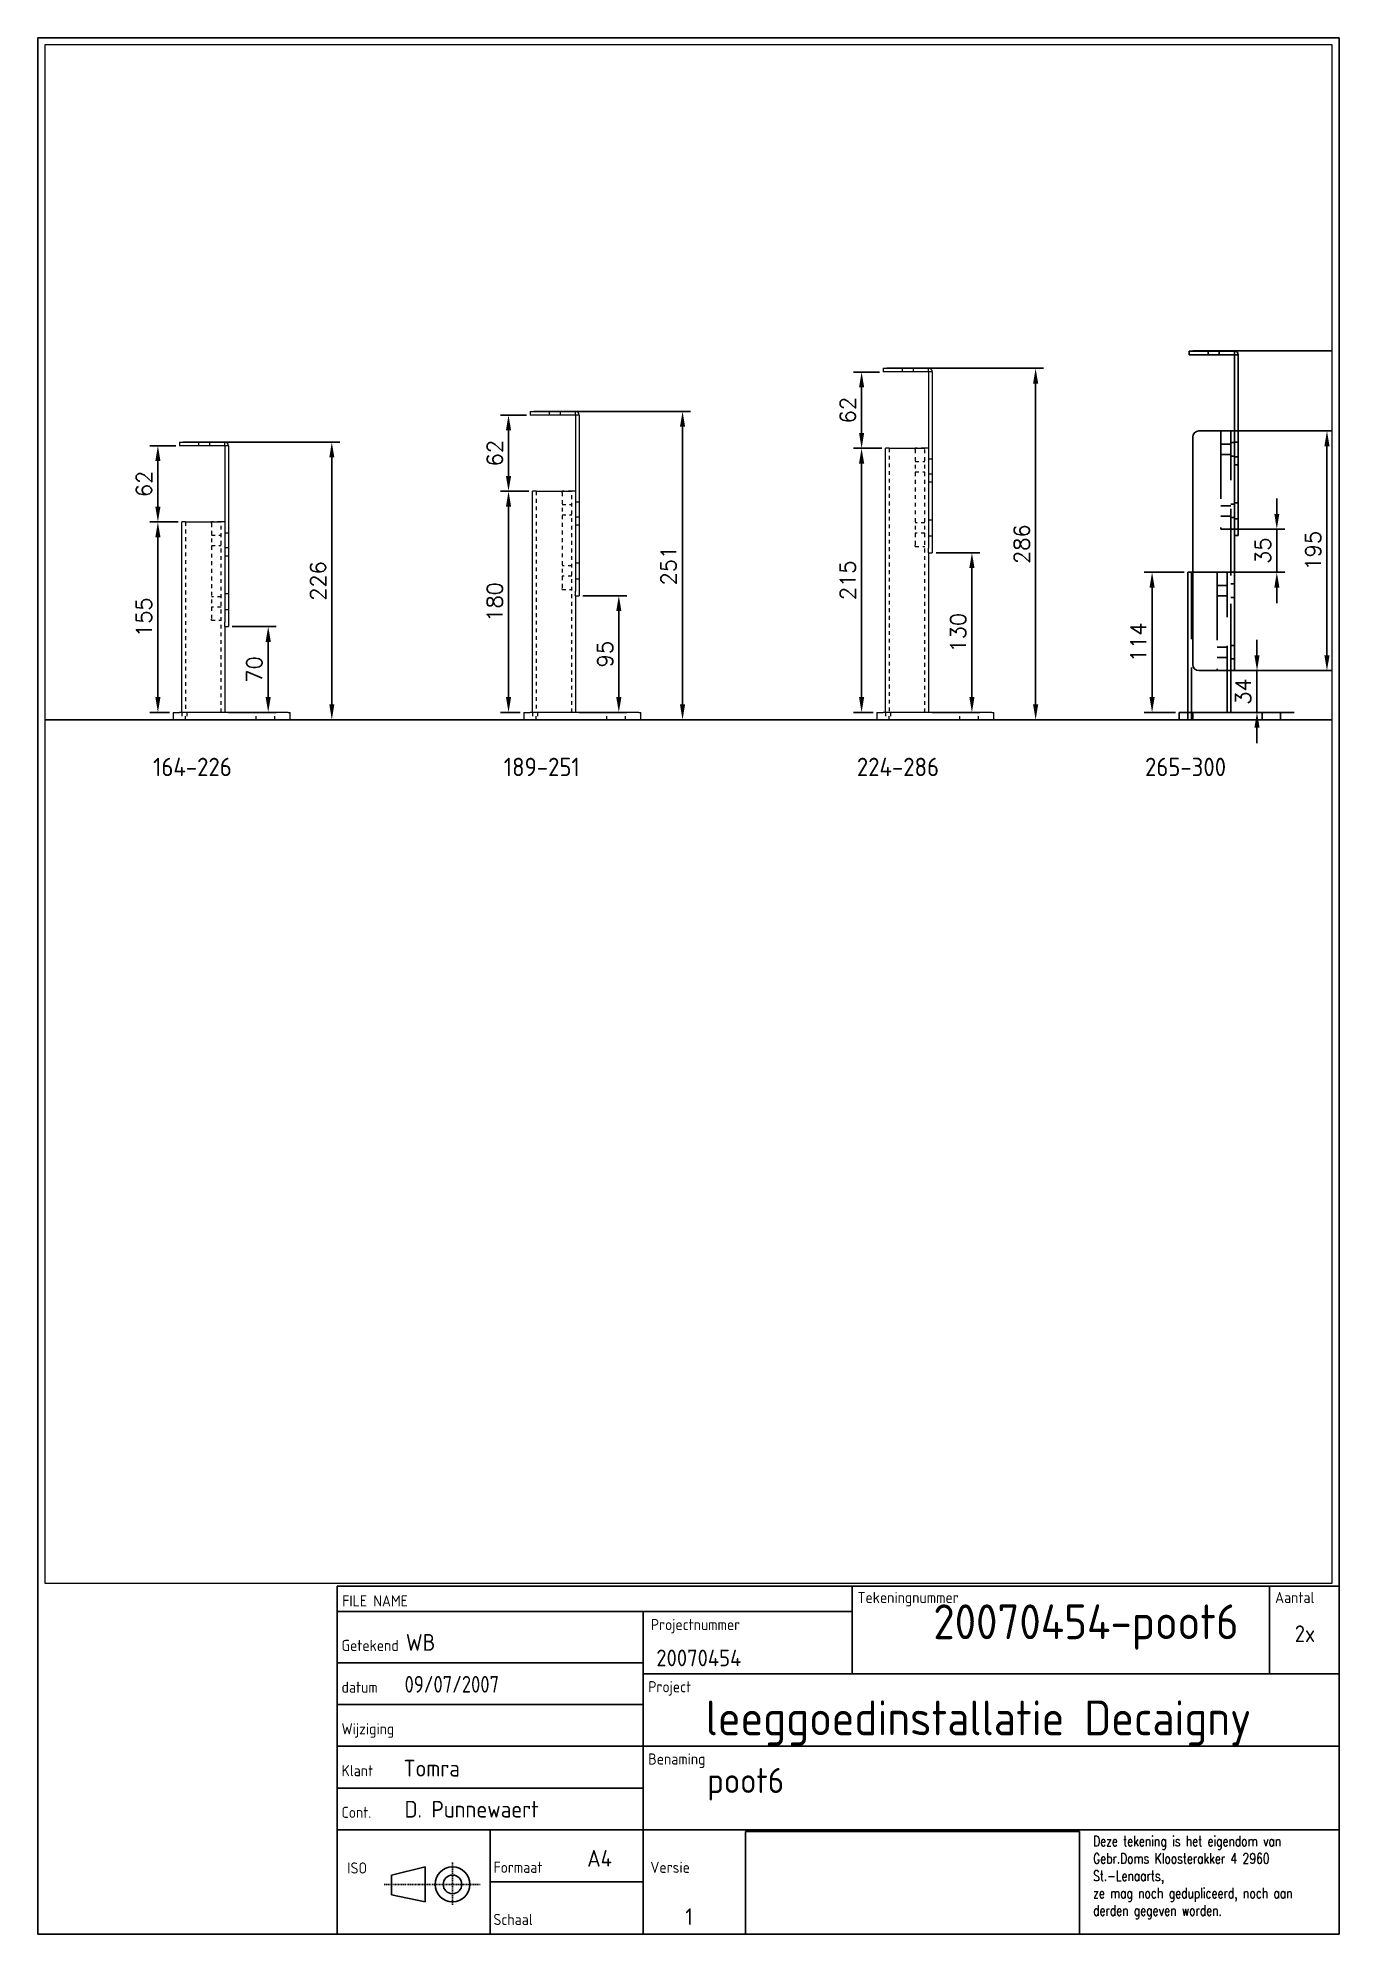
# Paper-space layout 'poot6' of a CAD drawing. Extents: x 549 to 739, y -2 to 275.
# The model-space entities are those that its viewports show. They can reach past a viewport. Long polylines and large blocks are cut down to what shows.
import ezdxf
from ezdxf.enums import TextEntityAlignment as Align

# ---------------------------------------------------------------- set-up
doc = ezdxf.new("R2010")
doc.units = 0
doc.header["$LTSCALE"] = 0.05
for name, pattern in [('DASHED', [0.75, 0.5, -0.25]), ('DIN_DASHDOT', [10.7, 5, -2.5, 0.7, -2.5]), ('Streeplijn', [10, 7, -3])]:
    doc.linetypes.add(name, pattern=pattern)
doc.layers.get('0').update_dxf_attribs({"linetype": 'CONTINUOUS'})
doc.layers.get('DEFPOINTS').update_dxf_attribs({"linetype": 'CONTINUOUS'})
for name, color, linetype in [('25ASL', 1, 'DIN_DASHDOT'), ('35VOL', 7, 'CONTINUOUS'), ('50VOL', 13, 'CONTINUOUS'), ('70VOL', 5, 'CONTINUOUS'), ('AM_3', 6, 'Streeplijn'), ('BASIS', 7, 'CONTINUOUS'), ('RAHM2', 1, 'CONTINUOUS'), ('RAHM3', 1, 'CONTINUOUS'), ('RAHM5', 7, 'CONTINUOUS')]:
    doc.layers.add(name, color=color, linetype=linetype)
doc.layers.add('Hidden (ISO)', color=6, linetype='DASHED', lineweight=5)
doc.layers.add('Visible (ISO)', color=7, linetype='CONTINUOUS', lineweight=5)
doc.layers.add('View', color=9, linetype='CONTINUOUS', plot=False)
doc.styles.add('ROMANS', font='romans.shx')
doc.styles.add('SIMPLEX', font='SIMPLEX', dxfattribs={"width": 0.75})
doc.styles.get("Standard").update_dxf_attribs({"font": 'isocp.shx'})
doc.dimstyles.new('1_OP_05$0', dxfattribs={"dimscale": 5, "dimtxt": 2.5, "dimasz": 2.5, "dimexe": 1.3, "dimexo": 0.6, "dimgap": 1, "dimtad": 1, "dimdec": 1, "dimdsep": 46, "dimtxsty": 'ROMANS', "dimcen": -1.5, "dimclrd": 150, "dimclre": 150, "dimclrt": 5, "dimadec": 0, "dimazin": 0, "dimtfac": 1, "dimtdec": 1, "dimtmove": 0, "dimatfit": 3, "dimfxl": 0, "dimtolj": 1, "dimtzin": 0, "dimarcsym": 0})
picture_1 = doc.add_image_def('image1.bmp', size_in_pixel=(208, 64))

# ---------------------------------------------------------------- blocks, each defined once
blk = doc.blocks.new('DOMSTITEL')
blk.add_lwpolyline([(0, 63.5), (-182.88, 63.5), (-182.88, 0), (0, 0)], close=True)
at = {"layer": '25ASL'}
for p, q in [((-161.83, 5.35), (-161.83, 13.06)), ((-174.32, 9.07), (-156.78, 9.07))]:
    blk.add_line(p, q, dxfattribs=at)
at = {"layer": '35VOL'}
for p, q in [((-127, 19.05), (0, 19.05)), ((-172.99, 10.77), (-166.83, 12.26)), ((-172.99, 9.07), (-172.99, 10.77)), ((-166.83, 12.26), (-166.83, 5.88)), ((-127, 0), (-127, 12)), ((-172.99, 7.16), (-172.99, 9.07)), ((-166.83, 5.88), (-172.99, 7.16))]:
    blk.add_line(p, q, dxfattribs=at)
for radius in [3.19, 1.7]:
    blk.add_circle((-161.83, 9.07), radius, dxfattribs=at)
at = {"layer": 'RAHM2'}
for p, q in [((-88.9, 63.5), (-88.9, 50.8)), ((-12.7, 63.5), (-12.7, 47.5)), ((-182.88, 58.93), (-88.9, 58.93)), ((-127, 49.53), (-182.88, 49.53)), ((-88.9, 47.5), (-88.9, 50.8)), ((0, 47.5), (-127, 47.5)), ((-127, 41.91), (-182.88, 41.91)), ((-127, 34.29), (-182.88, 34.29)), ((-127, 34.29), (0, 34.29)), ((-127, 26.67), (-182.88, 26.67)), ((-127, 19.05), (-182.88, 19.05)), ((-154.94, 19.05), (-154.94, 0)), ((-127, 9.52), (-154.94, 9.52))]:
    blk.add_line(p, q, dxfattribs=at)
at = {"layer": 'RAHM5'}
for p, q in [((0, 63.5), (-127, 63.5)), ((-127, 0), (-127, 58.93))]:
    blk.add_line(p, q, dxfattribs=at)
at = {"insert": (-44.9, 17.93), "char_height": 1.9, "width": 43.52, "attachment_point": 1, "style": 'SIMPLEX'}
blk.add_mtext('Deze tekening is het eigendom van Gebr.Doms Kloosterakker 4 2960 St.-Lenaarts,\\Pze mag noch gedupliceerd, noch aan derden gegeven worden.', dxfattribs=at)
at = {"layer": 'RAHM2'}
for s, p in [('Tekeningnummer', (-87.88, 60.45)), ('Aantal', (-11.68, 60.45)), ('FILE NAME', (-181.96, 59.82)), ('Projectnummer', (-125.63, 55.51)), ('datum', (-182.08, 44.07))]:
    blk.add_text(s, height=2.032, dxfattribs=at).set_placement(p)
for s, p in [('Getekend', (-182.08, 52.71)), ('Project', (-126.1, 45.17)), ('Wijziging', (-182.08, 37.47)), ('Benaming', (-126.1, 31.97)), ('Klant', (-182.08, 29.84)), ('Cont.', (-182.08, 22.23)), ('ISO', (-181.03, 12.07)), ('Formaat', (-154.35, 12.19)), ('Versie', (-125.71, 12.19)), ('Schaal', (-154.35, 2.67))]:
    blk.add_text(s, height=2.032, dxfattribs=at).set_placement(p, align=Align.MIDDLE_LEFT)
for tag, p in [('GEN-TITLE-DWG{26}', (-169.92, 59.78)), ('GEN-TITLE-CTRN{9.04}', (-170.33, 51.74)), ('GEN-TITLE-FSCM{8.01}', (-124.62, 48.9)), ('GEN-TITLE-DAT{6.03}', (-170.58, 44.08)), ('GEN-TITLE-CHKD{6.16}', (-170.75, 36.42)), ('GEN-TITLE-APPD{6.08}', (-170.75, 28.77)), ('GEN-TITLE-ISSD{6.03}', (-170.58, 21.28)), ('GEN-TITLE-SCA{7.49}', (-141.4, 1.66))]:
    blk.add_attdef(tag, p, '', height=3.05, dxfattribs=at)
for tag, p in [('GEN-TITLE-QTY{3.27}', (-6.22, 53.33)), ('GEN-TITLE-SIZ{2.46}', (-134.99, 12.32)), ('GEN-REV-NR{3.27}', (-118.64, 1.66))]:
    blk.add_attdef(tag, text='', height=3.05, dxfattribs=at).set_placement(p, align=Align.CENTER)
at = {"layer": 'RAHM3'}
blk.add_attdef('GEN-TITLE-DES2{26.26}', (-115.35, 25.76), '', height=4.57, dxfattribs=at)
at = {"layer": 'RAHM5'}
for tag, p in [('GEN-TITLE-NR{8.40}', (-74.06, 53.85)), ('GEN-TITLE-DES1{18.22}', (-115.62, 36.3))]:
    blk.add_attdef(tag, p, '', height=6.35, dxfattribs=at)
image = blk.add_image(picture_1, insert=(-108.32, 0), size_in_units=(60.96, 18.76))
image.dxf.flags = 7
blk = doc.blocks.new('ISO_A4')
for p, q in [((200, 287), (10, 287)), ((10, 287), (10, 10)), ((200, 10), (200, 287)), ((10, 10), (200, 10))]:
    blk.add_line(p, q)
blk = doc.blocks.new('*D50')
at = {"layer": '70VOL', "color": 150, "lineweight": -2}
for p, q in [((11933.4, -871), (11933.4, -858.5)), ((11891, -883.5), (11939.9, -883.5)), ((11933.4, -883.5), (11933.4, -918.5)), ((11888, -918.5), (11939.9, -918.5)), ((11933.4, -931), (11933.4, -943.5))]:
    blk.add_line(p, q, dxfattribs=at)
at = {"layer": '70VOL', "color": 150}
for points in [[(11931.4, -871), (11935.5, -871), (11933.4, -883.5)], [(11931.4, -931), (11935.5, -931), (11933.4, -918.5)]]:
    blk.add_solid(points, dxfattribs=at)
at = {"layer": 'DEFPOINTS', "color": 0}
for p in [(11888, -883.5), (11885, -918.5), (11933.4, -918.5)]:
    blk.add_point(p, dxfattribs=at)
at = {"layer": '70VOL', "color": 5, "insert": (11922.2, -901), "char_height": 12.5, "attachment_point": 5, "rotation": 90, "style": 'ROMANS'}
blk.add_mtext('\\A1;35', dxfattribs=at)
blk = doc.blocks.new('*D51')
at = {"layer": '70VOL', "color": 150, "lineweight": -2}
for p, q in [((11917.3, -986), (11917.3, -973.5)), ((11899, -998.5), (11923.8, -998.5)), ((11917.3, -998.5), (11917.3, -1032.5)), ((11899, -1032.5), (11923.8, -1032.5)), ((11917.3, -1045), (11917.3, -1057.5))]:
    blk.add_line(p, q, dxfattribs=at)
at = {"layer": '70VOL', "color": 150}
for points in [[(11915.2, -986), (11919.4, -986), (11917.3, -998.5)], [(11915.2, -1045), (11919.4, -1045), (11917.3, -1032.5)]]:
    blk.add_solid(points, dxfattribs=at)
at = {"layer": 'DEFPOINTS', "color": 0}
for p in [(11896, -998.5), (11896, -1032.5), (11917.3, -1032.5)]:
    blk.add_point(p, dxfattribs=at)
at = {"layer": '70VOL', "color": 5, "insert": (11906, -1015.5), "char_height": 12.5, "attachment_point": 5, "rotation": 90, "style": 'ROMANS'}
blk.add_mtext('\\A1;34', dxfattribs=at)
blk = doc.blocks.new('*D52')
at = {"layer": '70VOL', "color": 150, "lineweight": -2}
for p, q in [((11891, -803.5), (11980.7, -803.5)), ((11974.2, -816), (11974.2, -986)), ((11902, -998.5), (11980.7, -998.5))]:
    blk.add_line(p, q, dxfattribs=at)
at = {"layer": '70VOL', "color": 150}
for points in [[(11972.1, -816), (11976.3, -816), (11974.2, -803.5)], [(11972.1, -986), (11976.3, -986), (11974.2, -998.5)]]:
    blk.add_solid(points, dxfattribs=at)
at = {"layer": 'DEFPOINTS', "color": 0}
for p in [(11888, -803.5), (11899, -998.5), (11974.2, -998.5)]:
    blk.add_point(p, dxfattribs=at)
at = {"layer": '70VOL', "color": 5, "insert": (11962.9, -901), "char_height": 12.5, "attachment_point": 5, "rotation": 90, "style": 'ROMANS'}
blk.add_mtext('\\A1;195', dxfattribs=at)
blk = doc.blocks.new('*D53')
at = {"layer": '70VOL', "color": 150, "lineweight": -2}
for p, q in [((11858, -918.5), (11825.5, -918.5)), ((11832, -931), (11832, -1020)), ((11851, -1032.5), (11825.5, -1032.5))]:
    blk.add_line(p, q, dxfattribs=at)
at = {"layer": '70VOL', "color": 150}
for points in [[(11829.9, -931), (11834.1, -931), (11832, -918.5)], [(11829.9, -1020), (11834.1, -1020), (11832, -1032.5)]]:
    blk.add_solid(points, dxfattribs=at)
at = {"layer": 'DEFPOINTS', "color": 0}
for p in [(11861, -918.5), (11832, -1032.5), (11854, -1032.5)]:
    blk.add_point(p, dxfattribs=at)
at = {"layer": '70VOL', "color": 5, "insert": (11820.8, -975.5), "char_height": 12.5, "attachment_point": 5, "rotation": 90, "style": 'ROMANS'}
blk.add_mtext('\\A1;114', dxfattribs=at)
blk = doc.blocks.new('*D58')
at = {"layer": '70VOL', "color": 150, "lineweight": -2}
for p, q in [((11865, -738.5), (12017.2, -738.5)), ((12010.7, -751), (12010.7, -1026)), ((11857, -1038.5), (12017.2, -1038.5))]:
    blk.add_line(p, q, dxfattribs=at)
at = {"layer": '70VOL', "color": 150}
for points in [[(12008.6, -751), (12012.8, -751), (12010.7, -738.5)], [(12008.6, -1026), (12012.8, -1026), (12010.7, -1038.5)]]:
    blk.add_solid(points, dxfattribs=at)
at = {"layer": 'DEFPOINTS', "color": 0}
for p in [(11862, -738.5), (11854, -1038.5), (12010.7, -1038.5)]:
    blk.add_point(p, dxfattribs=at)
at = {"layer": '70VOL', "color": 5, "insert": (11999.4, -888.5), "char_height": 12.5, "attachment_point": 5, "rotation": 90, "style": 'ROMANS'}
blk.add_mtext('\\A1;300', dxfattribs=at)
blk = doc.blocks.new('*D171')
at = {"color": 150, "lineweight": -2}
for p, q in [((11610.3, -755.6), (11589.3, -755.6)), ((11595.8, -805.1), (11595.8, -768.1)), ((11612.3, -817.6), (11589.3, -817.6))]:
    blk.add_line(p, q, dxfattribs=at)
at = {"color": 150}
for points in [[(11593.7, -768.1), (11597.9, -768.1), (11595.8, -755.6)], [(11593.7, -805.1), (11597.9, -805.1), (11595.8, -817.6)]]:
    blk.add_solid(points, dxfattribs=at)
at = {"layer": 'DEFPOINTS', "color": 0}
for p in [(11595.8, -755.6), (11613.3, -755.6), (11615.3, -817.6)]:
    blk.add_point(p, dxfattribs=at)
at = {"color": 5, "insert": (11584.6, -786.6), "char_height": 12.5, "attachment_point": 5, "rotation": 90, "style": 'ROMANS'}
blk.add_mtext('\\A1;62', dxfattribs=at)
blk = doc.blocks.new('*D172')
at = {"color": 150, "lineweight": -2}
for p, q in [((11656.3, -902.6), (11692, -902.6)), ((11685.5, -915.1), (11685.5, -1020)), ((11653.3, -1032.5), (11692, -1032.5))]:
    blk.add_line(p, q, dxfattribs=at)
at = {"color": 150}
for points in [[(11683.4, -915.1), (11687.6, -915.1), (11685.5, -902.6)], [(11683.4, -1020), (11687.6, -1020), (11685.5, -1032.5)]]:
    blk.add_solid(points, dxfattribs=at)
at = {"layer": 'DEFPOINTS', "color": 0}
for p in [(11653.3, -902.6), (11650.3, -1032.5), (11685.5, -1032.5)]:
    blk.add_point(p, dxfattribs=at)
at = {"color": 5, "insert": (11674.3, -967.6), "char_height": 12.5, "attachment_point": 5, "rotation": 90, "style": 'ROMANS'}
blk.add_mtext('\\A1;130', dxfattribs=at)
blk = doc.blocks.new('*D173')
at = {"color": 150, "lineweight": -2}
for p, q in [((11605.3, -817.6), (11589.3, -817.6)), ((11595.8, -1020), (11595.8, -830.1)), ((11605.3, -1032.5), (11589.3, -1032.5))]:
    blk.add_line(p, q, dxfattribs=at)
at = {"color": 150}
for points in [[(11593.7, -830.1), (11597.9, -830.1), (11595.8, -817.6)], [(11593.7, -1020), (11597.9, -1020), (11595.8, -1032.5)]]:
    blk.add_solid(points, dxfattribs=at)
at = {"layer": 'DEFPOINTS', "color": 0}
for p in [(11595.8, -817.6), (11608.3, -817.6), (11608.3, -1032.5)]:
    blk.add_point(p, dxfattribs=at)
at = {"color": 5, "insert": (11584.6, -925.1), "char_height": 12.5, "attachment_point": 5, "rotation": 90, "style": 'ROMANS'}
blk.add_mtext('\\A1;215', dxfattribs=at)
blk = doc.blocks.new('*D175')
at = {"color": 150, "lineweight": -2}
for p, q in [((11616.3, -752.6), (11743.8, -752.6)), ((11737.3, -765.1), (11737.3, -1026)), ((11706.3, -1038.5), (11743.8, -1038.5))]:
    blk.add_line(p, q, dxfattribs=at)
at = {"color": 150}
for points in [[(11735.2, -765.1), (11739.4, -765.1), (11737.3, -752.6)], [(11735.2, -1026), (11739.4, -1026), (11737.3, -1038.5)]]:
    blk.add_solid(points, dxfattribs=at)
at = {"layer": 'DEFPOINTS', "color": 0}
for p in [(11613.3, -752.6), (11703.3, -1038.5), (11737.3, -1038.5)]:
    blk.add_point(p, dxfattribs=at)
at = {"color": 5, "insert": (11726, -895.6), "char_height": 12.5, "attachment_point": 5, "rotation": 90, "style": 'ROMANS'}
blk.add_mtext('\\A1;286', dxfattribs=at)
blk = doc.blocks.new('*D176')
at = {"color": 150, "lineweight": -2}
for p, q in [((11323.2, -790.6), (11302.2, -790.6)), ((11308.7, -840.1), (11308.7, -803.1)), ((11325.2, -852.6), (11302.2, -852.6))]:
    blk.add_line(p, q, dxfattribs=at)
at = {"color": 150}
for points in [[(11306.6, -803.1), (11310.8, -803.1), (11308.7, -790.6)], [(11306.6, -840.1), (11310.8, -840.1), (11308.7, -852.6)]]:
    blk.add_solid(points, dxfattribs=at)
at = {"layer": 'DEFPOINTS', "color": 0}
for p in [(11308.7, -790.6), (11326.2, -790.6), (11328.2, -852.6)]:
    blk.add_point(p, dxfattribs=at)
at = {"color": 5, "insert": (11297.5, -821.6), "char_height": 12.5, "attachment_point": 5, "rotation": 90, "style": 'ROMANS'}
blk.add_mtext('\\A1;62', dxfattribs=at)
blk = doc.blocks.new('*D177')
at = {"color": 150, "lineweight": -2}
for p, q in [((11369.2, -937.6), (11404.9, -937.6)), ((11398.4, -950.1), (11398.4, -1020)), ((11366.2, -1032.5), (11404.9, -1032.5))]:
    blk.add_line(p, q, dxfattribs=at)
at = {"color": 150}
for points in [[(11396.3, -950.1), (11400.5, -950.1), (11398.4, -937.6)], [(11396.3, -1020), (11400.5, -1020), (11398.4, -1032.5)]]:
    blk.add_solid(points, dxfattribs=at)
at = {"layer": 'DEFPOINTS', "color": 0}
for p in [(11366.2, -937.6), (11363.2, -1032.5), (11398.4, -1032.5)]:
    blk.add_point(p, dxfattribs=at)
at = {"color": 5, "insert": (11387.2, -985.1), "char_height": 12.5, "attachment_point": 5, "rotation": 90, "style": 'ROMANS'}
blk.add_mtext('\\A1;95', dxfattribs=at)
blk = doc.blocks.new('*D178')
at = {"color": 150, "lineweight": -2}
for p, q in [((11318.2, -852.6), (11302.2, -852.6)), ((11308.7, -1020), (11308.7, -865.1)), ((11318.2, -1032.5), (11302.2, -1032.5))]:
    blk.add_line(p, q, dxfattribs=at)
at = {"color": 150}
for points in [[(11306.6, -865.1), (11310.8, -865.1), (11308.7, -852.6)], [(11306.6, -1020), (11310.8, -1020), (11308.7, -1032.5)]]:
    blk.add_solid(points, dxfattribs=at)
at = {"layer": 'DEFPOINTS', "color": 0}
for p in [(11308.7, -852.6), (11321.2, -852.6), (11321.2, -1032.5)]:
    blk.add_point(p, dxfattribs=at)
at = {"color": 5, "insert": (11297.5, -942.6), "char_height": 12.5, "attachment_point": 5, "rotation": 90, "style": 'ROMANS'}
blk.add_mtext('\\A1;180', dxfattribs=at)
blk = doc.blocks.new('*D179')
at = {"color": 150, "lineweight": -2}
for p, q in [((11329.2, -787.6), (11456.7, -787.6)), ((11450.2, -800.1), (11450.2, -1026)), ((11419.2, -1038.5), (11456.7, -1038.5))]:
    blk.add_line(p, q, dxfattribs=at)
at = {"color": 150}
for points in [[(11448.1, -800.1), (11452.3, -800.1), (11450.2, -787.6)], [(11448.1, -1026), (11452.3, -1026), (11450.2, -1038.5)]]:
    blk.add_solid(points, dxfattribs=at)
at = {"layer": 'DEFPOINTS', "color": 0}
for p in [(11326.2, -787.6), (11416.2, -1038.5), (11450.2, -1038.5)]:
    blk.add_point(p, dxfattribs=at)
at = {"color": 5, "insert": (11438.9, -913.1), "char_height": 12.5, "attachment_point": 5, "rotation": 90, "style": 'ROMANS'}
blk.add_mtext('\\A1;251', dxfattribs=at)
blk = doc.blocks.new('*D180')
at = {"color": 150, "lineweight": -2}
for p, q in [((11038.1, -815.6), (11017.1, -815.6)), ((11023.6, -865.1), (11023.6, -828.1)), ((11040.1, -877.6), (11017.1, -877.6))]:
    blk.add_line(p, q, dxfattribs=at)
at = {"color": 150}
for points in [[(11021.5, -828.1), (11025.7, -828.1), (11023.6, -815.6)], [(11021.5, -865.1), (11025.7, -865.1), (11023.6, -877.6)]]:
    blk.add_solid(points, dxfattribs=at)
at = {"layer": 'DEFPOINTS', "color": 0}
for p in [(11023.6, -815.6), (11041.1, -815.6), (11043.1, -877.6)]:
    blk.add_point(p, dxfattribs=at)
at = {"color": 5, "insert": (11012.3, -846.6), "char_height": 12.5, "attachment_point": 5, "rotation": 90, "style": 'ROMANS'}
blk.add_mtext('\\A1;62', dxfattribs=at)
blk = doc.blocks.new('*D181')
at = {"color": 150, "lineweight": -2}
for p, q in [((11084.1, -962.6), (11119.8, -962.6)), ((11113.3, -975.1), (11113.3, -1020)), ((11081.1, -1032.5), (11119.8, -1032.5))]:
    blk.add_line(p, q, dxfattribs=at)
at = {"color": 150}
for points in [[(11111.2, -975.1), (11115.4, -975.1), (11113.3, -962.6)], [(11111.2, -1020), (11115.4, -1020), (11113.3, -1032.5)]]:
    blk.add_solid(points, dxfattribs=at)
at = {"layer": 'DEFPOINTS', "color": 0}
for p in [(11081.1, -962.6), (11078.1, -1032.5), (11113.3, -1032.5)]:
    blk.add_point(p, dxfattribs=at)
at = {"color": 5, "insert": (11102, -997.6), "char_height": 12.5, "attachment_point": 5, "rotation": 90, "style": 'ROMANS'}
blk.add_mtext('\\A1;70', dxfattribs=at)
blk = doc.blocks.new('*D182')
at = {"color": 150, "lineweight": -2}
for p, q in [((11033.1, -877.6), (11017.1, -877.6)), ((11023.6, -1020), (11023.6, -890.1)), ((11033.1, -1032.5), (11017.1, -1032.5))]:
    blk.add_line(p, q, dxfattribs=at)
at = {"color": 150}
for points in [[(11021.5, -890.1), (11025.7, -890.1), (11023.6, -877.6)], [(11021.5, -1020), (11025.7, -1020), (11023.6, -1032.5)]]:
    blk.add_solid(points, dxfattribs=at)
at = {"layer": 'DEFPOINTS', "color": 0}
for p in [(11023.6, -877.6), (11036.1, -877.6), (11036.1, -1032.5)]:
    blk.add_point(p, dxfattribs=at)
at = {"color": 5, "insert": (11012.3, -955.1), "char_height": 12.5, "attachment_point": 5, "rotation": 90, "style": 'ROMANS'}
blk.add_mtext('\\A1;155', dxfattribs=at)
blk = doc.blocks.new('*D183')
at = {"color": 150, "lineweight": -2}
for p, q in [((11044.1, -812.6), (11171.5, -812.6)), ((11165, -825.1), (11165, -1026)), ((11134.1, -1038.5), (11171.5, -1038.5))]:
    blk.add_line(p, q, dxfattribs=at)
at = {"color": 150}
for points in [[(11163, -825.1), (11167.1, -825.1), (11165, -812.6)], [(11163, -1026), (11167.1, -1026), (11165, -1038.5)]]:
    blk.add_solid(points, dxfattribs=at)
at = {"layer": 'DEFPOINTS', "color": 0}
for p in [(11041.1, -812.6), (11131.1, -1038.5), (11165, -1038.5)]:
    blk.add_point(p, dxfattribs=at)
at = {"color": 5, "insert": (11153.8, -925.6), "char_height": 12.5, "attachment_point": 5, "rotation": 90, "style": 'ROMANS'}
blk.add_mtext('\\A1;226', dxfattribs=at)

msp = doc.modelspace()

# ---------------------------------------------------------------- linework, layer by layer
at = {"layer": '50VOL', "ltscale": 5}
for p, q in [((11862.02, -738.53), (11867.02, -738.53)), ((11862.02, -738.53), (11862.02, -741.53)), ((11899.02, -738.53), (11867.02, -738.53)), ((11899.02, -741.53), (11899.02, -738.53)), ((11899.02, -741.53), (11899.02, -738.53)), ((11899.02, -738.53), (11899.02, -738.53)), ((11867.02, -741.53), (11862.02, -741.53)), ((11899.02, -741.53), (11867.02, -741.53)), ((11899.02, -741.53), (11899.02, -884.92)), ((11899.02, -741.53), (11899.02, -741.53)), ((11902.02, -741.53), (11899.02, -741.53)), ((11902.02, -741.53), (11902.02, -884.92)), ((11865.02, -993.53), (11865.02, -808.53)), ((11870.02, -803.53), (11896.02, -803.53)), ((11896.02, -803.53), (11899.02, -803.53)), ((11899.02, -888.53), (11899.02, -884.92)), ((11899.02, -888.53), (11899.02, -998.53)), ((11899.02, -888.53), (11902.02, -888.53)), ((11902.02, -884.92), (11902.02, -888.53)), ((11864.02, -918.53), (11861.02, -918.53)), ((11861.02, -1032.53), (11861.02, -918.53)), ((11864.02, -918.53), (11865.02, -918.53)), ((11896.02, -998.53), (11870.02, -998.53)), ((11896.02, -998.53), (11899.02, -998.53)), ((11896.02, -998.53), (11896.02, -1032.53)), ((11854.02, -1032.53), (11859.02, -1032.53)), ((11854.02, -1032.53), (11854.02, -1038.53)), ((11906.95, -1032.53), (11859.02, -1032.53)), ((11906.95, -1032.53), (11910.49, -1032.53)), ((11947.56, -1032.53), (11910.49, -1032.53)), ((11859.02, -1038.53), (11854.02, -1038.53)), ((11859.02, -1038.53), (11906.95, -1038.53)), ((11910.49, -1038.53), (11906.95, -1038.53)), ((11910.49, -1038.53), (11947.56, -1038.53))]:
    msp.add_line(p, q, dxfattribs=at)
for centre, radius, start, end in [((11899.02, -741.53), 3, 0, 90), ((11899.02, -741.53), 0.001, 0, 90), ((11870.02, -808.53), 5, 90, 180), ((11870.02, -993.53), 5, 180, 270)]:
    msp.add_arc(centre, radius, start, end, dxfattribs=at)
at = {"layer": 'AM_3', "ltscale": 5}
for p, q in [((11877.52, -738.53), (11877.52, -741.53)), ((11886.52, -738.53), (11886.52, -741.53)), ((11888.02, -804.53), (11888.02, -803.53)), ((11888.02, -804.53), (11888.02, -882.53)), ((11896.02, -814.35), (11888.02, -814.35)), ((11896.02, -998.53), (11896.02, -803.53)), ((11899.02, -813.03), (11896.02, -813.03)), ((11902.02, -812.53), (11899.02, -812.53)), ((11896.02, -822.72), (11888.02, -822.72)), ((11899.02, -824.03), (11896.02, -824.03)), ((11902.02, -824.53), (11899.02, -824.53)), ((11902.02, -831.23), (11899.02, -831.23)), ((11899.02, -863.03), (11896.02, -863.03)), ((11902.02, -862.03), (11899.02, -862.03)), ((11888.02, -864.35), (11896.02, -864.35)), ((11888.02, -872.72), (11896.02, -872.72)), ((11899.02, -874.03), (11896.02, -874.03)), ((11902.02, -875.03), (11899.02, -875.03)), ((11888.02, -883.53), (11888.02, -882.53)), ((11888.02, -883.53), (11896.02, -883.53)), ((11864.02, -918.53), (11864.02, -1032.53)), ((11865.02, -918.53), (11893.02, -918.53)), ((11893.02, -918.53), (11885.02, -918.53)), ((11885.02, -919.53), (11885.02, -918.53)), ((11885.02, -919.53), (11885.02, -997.53)), ((11893.02, -1032.53), (11893.02, -918.53)), ((11896.02, -918.53), (11893.02, -918.53)), ((11893.02, -929.35), (11885.02, -929.35)), ((11893.02, -937.72), (11885.02, -937.72)), ((11896.02, -928.03), (11899.02, -928.03)), ((11896.02, -939.03), (11899.02, -939.03)), ((11885.02, -979.35), (11893.02, -979.35)), ((11896.02, -978.03), (11899.02, -978.03)), ((11885.02, -987.72), (11893.02, -987.72)), ((11885.02, -998.53), (11885.02, -997.53)), ((11896.02, -989.03), (11899.02, -989.03)), ((11861.02, -1032.53), (11861.02, -1038.53)), ((11864.02, -1038.53), (11864.02, -1032.53)), ((11865.02, -1032.53), (11865.02, -1038.53)), ((11921.52, -1038.53), (11921.52, -1032.53)), ((11936.52, -1038.53), (11936.52, -1032.53))]:
    msp.add_line(p, q, dxfattribs=at)
at = {"layer": 'BASIS', "ltscale": 5}
msp.add_line((10455.52, -1038.53), (18221.64, -1038.53), dxfattribs=at)
at = {"layer": 'Hidden (ISO)', "ltscale": 1.085577}
for p, q in [((11628.79, -752.58), (11628.79, -755.58)), ((11637.79, -752.58), (11637.79, -755.58)), ((11341.7, -787.58), (11341.7, -790.58)), ((11350.7, -787.58), (11350.7, -790.58)), ((11056.55, -812.58), (11056.55, -815.58)), ((11065.55, -812.58), (11065.55, -815.58)), ((11653.29, -826.58), (11650.29, -826.58)), ((11653.29, -838.58), (11650.29, -838.58)), ((11653.29, -845.27), (11650.29, -845.27)), ((11366.2, -861.58), (11363.2, -861.58)), ((11366.2, -873.58), (11363.2, -873.58)), ((11653.29, -876.08), (11650.29, -876.08)), ((11081.05, -886.58), (11078.05, -886.58)), ((11366.2, -880.27), (11363.2, -880.27)), ((11653.29, -889.08), (11650.29, -889.08)), ((11081.05, -898.58), (11078.05, -898.58)), ((11081.05, -905.27), (11078.05, -905.27)), ((11366.2, -911.08), (11363.2, -911.08)), ((11366.2, -924.08), (11363.2, -924.08)), ((11081.05, -936.08), (11078.05, -936.08)), ((11081.05, -949.08), (11078.05, -949.08))]:
    msp.add_line(p, q, dxfattribs=at)
at = {"layer": 'Hidden (ISO)', "ltscale": 3.621117}
for p, q in [((11618.29, -817.58), (11618.29, -1032.53)), ((11647.29, -1032.53), (11647.29, -817.58)), ((11331.2, -852.58), (11331.2, -1032.53)), ((11360.2, -1032.53), (11360.2, -852.58)), ((11046.05, -877.58), (11046.05, -1032.53)), ((11075.05, -1032.53), (11075.05, -877.58))]:
    msp.add_line(p, q, dxfattribs=at)
at = {"layer": 'Hidden (ISO)', "ltscale": 3.676826}
for p, q in [((11647.29, -817.58), (11639.29, -817.58)), ((11639.29, -828.39), (11647.29, -828.39)), ((11639.29, -836.76), (11647.29, -836.76)), ((11360.2, -852.58), (11352.2, -852.58)), ((11352.2, -863.39), (11360.2, -863.39)), ((11075.05, -877.58), (11067.05, -877.58)), ((11352.2, -871.76), (11360.2, -871.76)), ((11647.29, -878.39), (11639.29, -878.39)), ((11067.05, -888.39), (11075.05, -888.39)), ((11647.29, -886.76), (11639.29, -886.76)), ((11067.05, -896.76), (11075.05, -896.76)), ((11639.29, -897.58), (11647.29, -897.58)), ((11360.2, -913.39), (11352.2, -913.39)), ((11360.2, -921.76), (11352.2, -921.76)), ((11075.05, -938.39), (11067.05, -938.39)), ((11352.2, -932.58), (11360.2, -932.58)), ((11075.05, -946.76), (11067.05, -946.76)), ((11067.05, -957.58), (11075.05, -957.58))]:
    msp.add_line(p, q, dxfattribs=at)
at = {"layer": 'Hidden (ISO)', "ltscale": 0.568359}
for p, q in [((11639.29, -818.58), (11639.29, -817.58)), ((11352.2, -853.58), (11352.2, -852.58)), ((11067.05, -878.58), (11067.05, -877.58)), ((11639.29, -897.58), (11639.29, -896.58)), ((11352.2, -932.58), (11352.2, -931.58)), ((11067.05, -957.58), (11067.05, -956.58))]:
    msp.add_line(p, q, dxfattribs=at)
at = {"layer": 'Hidden (ISO)', "ltscale": 3.584906}
for p, q in [((11639.29, -818.58), (11639.29, -896.58)), ((11352.2, -853.58), (11352.2, -931.58)), ((11067.05, -878.58), (11067.05, -956.58))]:
    msp.add_line(p, q, dxfattribs=at)
at = {"layer": 'Hidden (ISO)', "ltscale": 2.75762}
for p, q in [((11043.05, -1032.53), (11043.05, -1038.53)), ((11046.05, -1038.53), (11046.05, -1032.53)), ((11047.05, -1032.53), (11047.05, -1038.53)), ((11103.55, -1038.53), (11103.55, -1032.53)), ((11118.55, -1038.53), (11118.55, -1032.53)), ((11328.2, -1032.53), (11328.2, -1038.53)), ((11331.2, -1038.53), (11331.2, -1032.53)), ((11332.2, -1032.53), (11332.2, -1038.53)), ((11388.7, -1038.53), (11388.7, -1032.53)), ((11403.7, -1038.53), (11403.7, -1032.53)), ((11615.29, -1032.53), (11615.29, -1038.53)), ((11618.29, -1038.53), (11618.29, -1032.53)), ((11619.29, -1032.53), (11619.29, -1038.53)), ((11675.79, -1038.53), (11675.79, -1032.53)), ((11690.79, -1038.53), (11690.79, -1032.53))]:
    msp.add_line(p, q, dxfattribs=at)
at = {"layer": 'Visible (ISO)'}
for p, q in [((11613.29, -752.58), (11618.29, -752.58)), ((11613.29, -752.58), (11613.29, -755.58)), ((11618.29, -755.58), (11613.29, -755.58)), ((11650.29, -752.58), (11618.29, -752.58)), ((11650.29, -755.58), (11618.29, -755.58)), ((11650.29, -755.58), (11650.29, -752.58)), ((11650.29, -755.58), (11650.29, -752.58)), ((11650.29, -752.58), (11650.29, -752.58)), ((11650.29, -755.58), (11650.29, -898.96)), ((11650.29, -755.58), (11650.29, -755.58)), ((11653.29, -755.58), (11650.29, -755.58)), ((11653.29, -755.58), (11653.29, -898.96)), ((11326.2, -787.58), (11331.2, -787.58)), ((11326.2, -787.58), (11326.2, -790.58)), ((11331.2, -790.58), (11326.2, -790.58)), ((11363.2, -787.58), (11331.2, -787.58)), ((11363.2, -790.58), (11331.2, -790.58)), ((11363.2, -790.58), (11363.2, -787.58)), ((11363.2, -790.58), (11363.2, -787.58)), ((11363.2, -787.58), (11363.2, -787.58)), ((11363.2, -790.58), (11363.2, -933.96)), ((11363.2, -790.58), (11363.2, -790.58)), ((11366.2, -790.58), (11363.2, -790.58)), ((11366.2, -790.58), (11366.2, -933.96)), ((11041.05, -812.58), (11046.05, -812.58)), ((11041.05, -812.58), (11041.05, -815.58)), ((11046.05, -815.58), (11041.05, -815.58)), ((11078.05, -812.58), (11046.05, -812.58)), ((11078.05, -815.58), (11046.05, -815.58)), ((11078.05, -815.58), (11078.05, -812.58)), ((11078.05, -815.58), (11078.05, -812.58)), ((11078.05, -812.58), (11078.05, -812.58)), ((11078.05, -815.58), (11078.05, -958.96)), ((11078.05, -815.58), (11078.05, -815.58)), ((11081.05, -815.58), (11078.05, -815.58)), ((11081.05, -815.58), (11081.05, -958.96)), ((11618.29, -817.58), (11615.29, -817.58)), ((11615.29, -1032.53), (11615.29, -817.58)), ((11618.29, -817.58), (11647.29, -817.58)), ((11650.29, -817.58), (11647.29, -817.58)), ((11331.2, -852.58), (11328.2, -852.58)), ((11328.2, -1032.53), (11328.2, -852.58)), ((11331.2, -852.58), (11360.2, -852.58)), ((11363.2, -852.58), (11360.2, -852.58)), ((11046.05, -877.58), (11043.05, -877.58)), ((11043.05, -1032.53), (11043.05, -877.58)), ((11046.05, -877.58), (11075.05, -877.58)), ((11078.05, -877.58), (11075.05, -877.58)), ((11650.29, -902.58), (11650.29, -898.96)), ((11650.29, -902.58), (11650.29, -1032.53)), ((11650.29, -902.58), (11653.29, -902.58)), ((11653.29, -898.96), (11653.29, -902.58)), ((11363.2, -937.58), (11363.2, -933.96)), ((11363.2, -937.58), (11363.2, -1032.53)), ((11363.2, -937.58), (11366.2, -937.58)), ((11366.2, -933.96), (11366.2, -937.58)), ((11078.05, -962.58), (11078.05, -958.96)), ((11078.05, -962.58), (11078.05, -1032.53)), ((11078.05, -962.58), (11081.05, -962.58)), ((11081.05, -958.96), (11081.05, -962.58)), ((11036.05, -1032.53), (11041.05, -1032.53)), ((11036.05, -1032.53), (11036.05, -1038.53)), ((11088.98, -1032.53), (11041.05, -1032.53)), ((11088.98, -1032.53), (11092.52, -1032.53)), ((11129.59, -1032.53), (11092.52, -1032.53)), ((11129.59, -1032.53), (11131.05, -1032.53)), ((11131.05, -1038.53), (11131.05, -1032.53)), ((11321.2, -1032.53), (11326.2, -1032.53)), ((11321.2, -1032.53), (11321.2, -1038.53)), ((11374.13, -1032.53), (11326.2, -1032.53)), ((11374.13, -1032.53), (11377.67, -1032.53)), ((11414.74, -1032.53), (11377.67, -1032.53)), ((11414.74, -1032.53), (11416.2, -1032.53)), ((11416.2, -1038.53), (11416.2, -1032.53)), ((11608.29, -1032.53), (11613.29, -1032.53)), ((11608.29, -1032.53), (11608.29, -1038.53)), ((11661.22, -1032.53), (11613.29, -1032.53)), ((11661.22, -1032.53), (11664.75, -1032.53)), ((11701.82, -1032.53), (11664.75, -1032.53)), ((11701.82, -1032.53), (11703.29, -1032.53)), ((11703.29, -1038.53), (11703.29, -1032.53)), ((11041.05, -1038.53), (11036.05, -1038.53)), ((11041.05, -1038.53), (11088.98, -1038.53)), ((11092.52, -1038.53), (11088.98, -1038.53)), ((11092.52, -1038.53), (11129.59, -1038.53)), ((11131.05, -1038.53), (11129.59, -1038.53)), ((11326.2, -1038.53), (11321.2, -1038.53)), ((11326.2, -1038.53), (11374.13, -1038.53)), ((11377.67, -1038.53), (11374.13, -1038.53)), ((11377.67, -1038.53), (11414.74, -1038.53)), ((11416.2, -1038.53), (11414.74, -1038.53)), ((11613.29, -1038.53), (11608.29, -1038.53)), ((11613.29, -1038.53), (11661.22, -1038.53)), ((11664.75, -1038.53), (11661.22, -1038.53)), ((11664.75, -1038.53), (11701.82, -1038.53)), ((11703.29, -1038.53), (11701.82, -1038.53))]:
    msp.add_line(p, q, dxfattribs=at)
for centre, radius in [((11650.29, -755.58), 3), ((11650.29, -755.58), 0.001), ((11363.2, -790.58), 3), ((11363.2, -790.58), 0.001), ((11078.05, -815.58), 3), ((11078.05, -815.58), 0.001)]:
    msp.add_arc(centre, radius, 0, 90, dxfattribs=at)

# ---------------------------------------------------------------- texts
at = {"layer": '70VOL'}
for s, p in [('164-226', (11019.7, -1084.35)), ('189-251', (11304.85, -1084.35)), ('224-286', (11591.94, -1084.35)), ('265-300', (11826.26, -1084.35))]:
    msp.add_text(s, height=15, dxfattribs=at).set_placement(p)

# ---------------------------------------------------------------- dimensions: what is measured, and where the dimension line sits
for base, p1, p2, picture, middle in [((11595.81, -755.58), (11615.29, -817.58), (11613.29, -755.58), '*D171', (11584.56, -786.58)), ((11737.2846, -1038.5334), (11613.2884, -752.5756), (11703.2884, -1038.5334), '*D175', (11726.0346, -895.5545)), ((11308.72, -790.58), (11328.2, -852.58), (11326.2, -790.58), '*D176', (11297.47, -821.58)), ((11450.1997, -1038.5334), (11326.2035, -787.5756), (11416.2035, -1038.5334), '*D179', (11438.9497, -913.0545)), ((11023.57, -815.58), (11043.05, -877.58), (11041.05, -815.58), '*D180', (11012.32, -846.58)), ((11165.0494, -1038.5334), (11041.0532, -812.5756), (11131.0532, -1038.5334), '*D183', (11153.7994, -925.5545)), ((11595.8067, -817.5756), (11608.2884, -1032.5334), (11608.2884, -817.5756), '*D173', (11584.5567, -925.0545)), ((11308.7218, -852.5756), (11321.2035, -1032.5334), (11321.2035, -852.5756), '*D178', (11297.4718, -942.5545)), ((11023.5715, -877.5756), (11036.0532, -1032.5334), (11036.0532, -877.5756), '*D182', (11012.3215, -955.0545)), ((11685.5173, -1032.5334), (11653.2884, -902.5756), (11650.2884, -1032.5334), '*D172', (11674.2673, -967.5545)), ((11398.4324, -1032.5334), (11366.2035, -937.5756), (11363.2035, -1032.5334), '*D177', (11387.1824, -985.0545)), ((11113.2821, -1032.5334), (11081.0532, -962.5756), (11078.0532, -1032.5334), '*D181', (11102.0321, -997.5545))]:
    dim = msp.add_linear_dim(base=base, p1=p1, p2=p2, angle=90, dimstyle='1_OP_05$0')
    dim.commit()
    dim.dimension.update_dxf_attribs({"geometry": picture, "text_midpoint": middle})
for base, p1, p2, picture, middle in [((12010.68, -1038.53), (11862.02, -738.53), (11854.02, -1038.53), '*D58', (11999.43, -888.53)), ((11974.2, -998.53), (11888.02, -803.53), (11899.02, -998.53), '*D52', (11962.95, -901.03)), ((11933.44, -918.53), (11888.02, -883.53), (11885.02, -918.53), '*D50', (11922.19, -901.03)), ((11832.02, -1032.53), (11861.02, -918.53), (11854.02, -1032.53), '*D53', (11820.77, -975.53)), ((11917.3, -1032.53), (11896.02, -998.53), (11896.02, -1032.53), '*D51', (11906.05, -1015.53))]:
    dim = msp.add_linear_dim(base=base, p1=p1, p2=p2, angle=90, dimstyle='1_OP_05$0', dxfattribs=at)
    dim.commit()
    dim.dimension.update_dxf_attribs({"geometry": picture, "text_midpoint": middle})

psp = doc.layouts.new('poot6')

# ---------------------------------------------------------------- block references
at = {"lineweight": 0}
psp.add_blockref('ISO_A4', (539.43, -11.91), dxfattribs=at)
ref = psp.add_blockref('DOMSTITEL', (739.43, -1.91), dxfattribs=dict(at, xscale=0.8, yscale=0.8, zscale=0.8))
ref.add_attrib('GEN-TITLE-DAT{6.03}', '09/07/2007', (602.97, 33.36), dxfattribs={"layer": 'RAHM2', "height": 2.438, "width": 0.899425})
ref.add_attrib('GEN-TITLE-DES1{18.22}', 'leeggoedinstallatie Decaigny', (646.93, 27.13), dxfattribs={"layer": 'RAHM5', "height": 5.08})
ref.add_attrib('GEN-TITLE-DES2{26.26}', 'poot6', (647.15, 18.7), dxfattribs={"layer": 'RAHM3', "height": 3.658})
ref.add_attrib('GEN-TITLE-NR{8.40}', '20070454-poot6', (680.18, 41.17), dxfattribs={"layer": 'RAHM5', "height": 5.08})
ref.add_attrib('GEN-TITLE-FSCM{8.01}', '20070454', (639.73, 37.21), dxfattribs={"layer": 'RAHM2', "height": 2.438})
ref.add_attrib('GEN-TITLE-APPD{6.08}', 'Tomra', (602.83, 21.1), dxfattribs={"layer": 'RAHM2', "height": 2.438})
ref.add_attrib('GEN-TITLE-ISSD{6.03}', 'D. Punnewaert', (602.97, 15.11), dxfattribs={"layer": 'RAHM2', "height": 2.4384})
ref.add_attrib('GEN-TITLE-CTRN{9.04}', 'WB', (603.16, 39.48), dxfattribs={"layer": 'RAHM2', "height": 2.438})
ref.add_attrib('GEN-TITLE-QTY{3.27}', '2x', dxfattribs={"layer": 'RAHM2', "height": 2.438}).set_placement((734.45, 40.75), align=Align.CENTER)
ref.add_attrib('GEN-TITLE-SIZ{2.46}', 'A4', dxfattribs={"layer": 'RAHM2', "height": 2.438}).set_placement((631.44, 7.94), align=Align.CENTER)
ref.add_attrib('GEN-REV-NR{3.27}', '1', dxfattribs={"layer": 'RAHM2', "height": 2.44}).set_placement((644.52, -0.59), align=Align.CENTER)

# ---------------------------------------------------------------- viewports
at = {"layer": 'View'}
psp.add_viewport(center=(644.43, 161.73), size=(188, 224.722), view_center_point=(11455.05, -1115.05), view_height=1251.32, dxfattribs=at)

doc.saveas('drawing.dxf')
